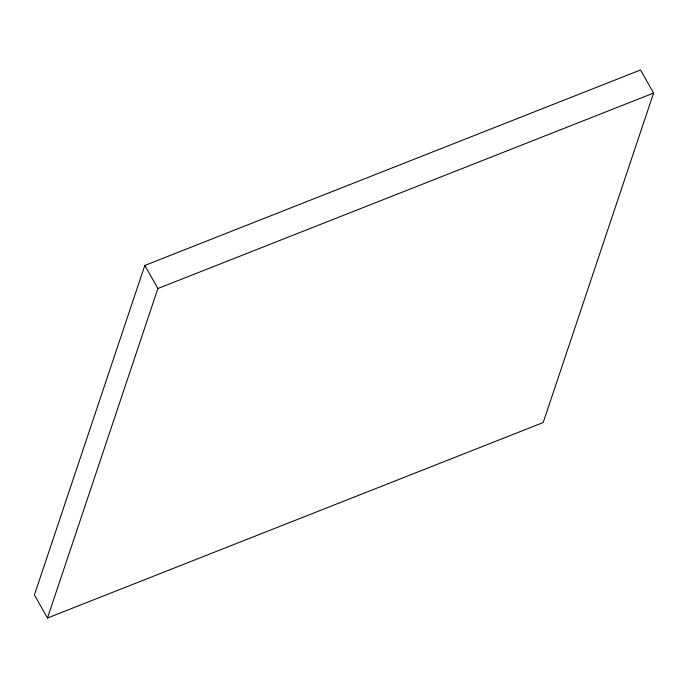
<?xml version="1.0" encoding="UTF-8"?>
<svg xmlns="http://www.w3.org/2000/svg" width="688" height="688" viewBox="0 0 688 688"><rect width="100%" height="100%" fill="white"/><g stroke="black" fill="none" stroke-linecap="round" stroke-linejoin="round"><path stroke-width="1.03" d="M144.807 265.456L34.4 594.939L47.498 618.005L543.193 422.544L653.6 93.061L640.502 69.995L144.807 265.456L157.905 288.513L47.498 618.005M157.905 288.513L653.6 93.061"/></g></svg>
